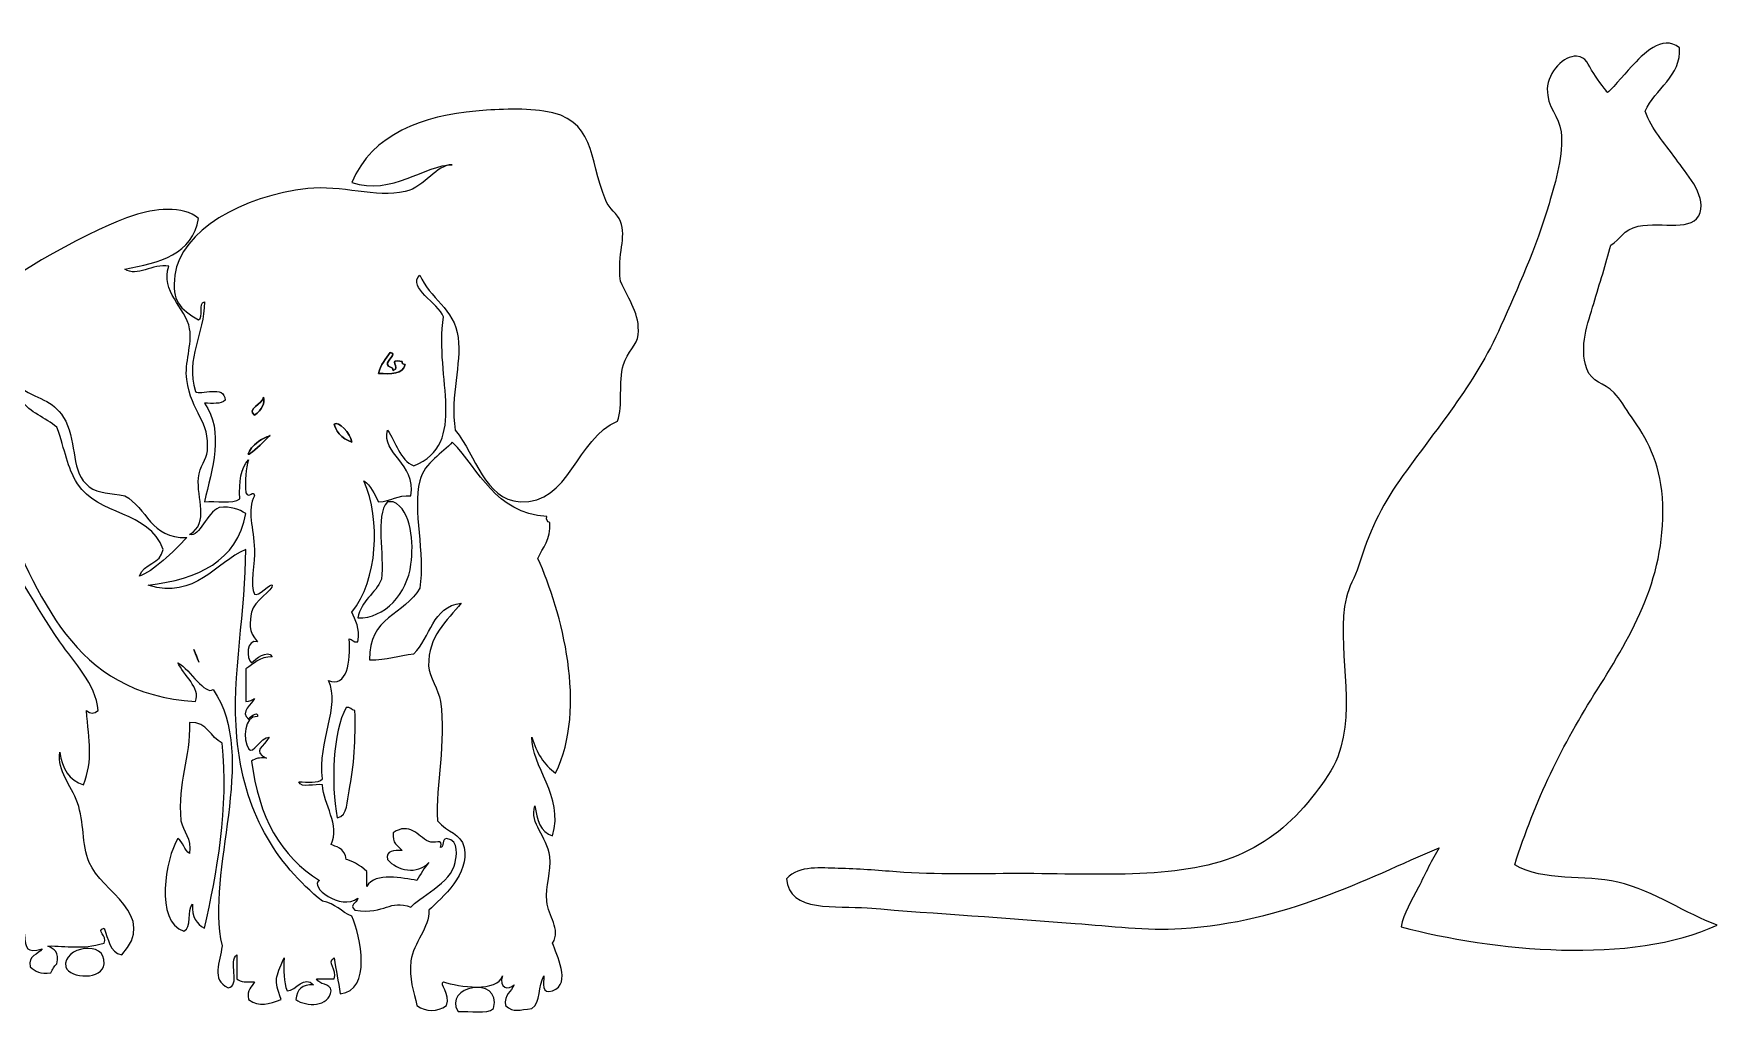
# Model space of a CAD drawing. Header units: centimetres. Extents: x -66 to 65, y -66 to 66.
# Drawn here: x 33.91 to 43.21, y -19.41 to -13.99 of the extents above; entities that cross this region are included whole.
import ezdxf

# ---------------------------------------------------------------- set-up
doc = ezdxf.new("R2010")
doc.units = ezdxf.units.CM
doc.header["$MEASUREMENT"] = 0
doc.layers.add('Layer 1', color=7, linetype='Continuous')

msp = doc.modelspace()

# ---------------------------------------------------------------- linework, layer by layer
at = {"layer": 'Layer 1'}
for points, knots in [([(43.00145, -14.06341), (43.01354, -14.2183), (42.86363, -14.29214), (42.81169, -14.41446), (42.81169, -14.41446), (42.84868, -14.51648), (42.9134, -14.58276), (42.98248, -14.68013), (42.98248, -14.68013), (43.03354, -14.75212), (43.14721, -14.87373), (43.1153, -14.97424), (43.1153, -14.97424), (43.08006, -15.08531), (42.90681, -15.02311), (42.77372, -15.05015), (42.77372, -15.05015), (42.68654, -15.0679), (42.67606, -15.12262), (42.62195, -15.1545), (42.62195, -15.1545), (42.59528, -15.25676), (42.55977, -15.36588), (42.52707, -15.47711), (42.52707, -15.47711), (42.49461, -15.58744), (42.44531, -15.71262), (42.4891, -15.83766), (42.4891, -15.83766), (42.51625, -15.91521), (42.5835, -15.91193), (42.64089, -15.97048), (42.64089, -15.97048), (42.66952, -15.99969), (42.7042, -16.05896), (42.73577, -16.1033), (42.73577, -16.1033), (42.81861, -16.21966), (42.89328, -16.35127), (42.90653, -16.54926), (42.90653, -16.54926), (42.93513, -16.97529), (42.74045, -17.30351), (42.54601, -17.61188), (42.54601, -17.61188), (42.35575, -17.91366), (42.2021, -18.22365), (42.09058, -18.57967), (42.09058, -18.57967), (42.25309, -18.67452), (42.47547, -18.63079), (42.65986, -18.67455), (42.65986, -18.67455), (42.86663, -18.72363), (43.03808, -18.85124), (43.21017, -18.91175), (43.21017, -18.91175), (42.74313, -19.13154), (41.96499, -19.05658), (41.4644, -18.92125), (41.4644, -18.92125), (41.47411, -18.84897), (41.52285, -18.77668), (41.55928, -18.703), (41.55928, -18.703), (41.59675, -18.62733), (41.63331, -18.55116), (41.67316, -18.4848), (41.67316, -18.4848), (41.2661, -18.65765), (40.82419, -18.89504), (40.24999, -18.93073), (40.24999, -18.93073), (40.05602, -18.94277), (39.85976, -18.91777), (39.66174, -18.90226), (39.66174, -18.90226), (39.27153, -18.87175), (38.91374, -18.84911), (38.51369, -18.81688), (38.51369, -18.81688), (38.3478, -18.80349), (38.08033, -18.84458), (38.06776, -18.65556), (38.06776, -18.65556), (38.13967, -18.57944), (38.26218, -18.59688), (38.3524, -18.59865), (38.3524, -18.59865), (38.46054, -18.60079), (38.56999, -18.6095), (38.67498, -18.61762), (38.67498, -18.61762), (38.89493, -18.63466), (39.12612, -18.62712), (39.34864, -18.62712), (39.34864, -18.62712), (39.80727, -18.62712), (40.26423, -18.66506), (40.59157, -18.51322), (40.59157, -18.51322), (40.75434, -18.43771), (40.87806, -18.32714), (40.99006, -18.18114), (40.99006, -18.18114), (41.03477, -18.12285), (41.08756, -18.0494), (41.11341, -17.98194), (41.11341, -17.98194), (41.22157, -17.69974), (41.09933, -17.36967), (41.16085, -17.09955), (41.16085, -17.09955), (41.17299, -17.04616), (41.20927, -16.98742), (41.22726, -16.92876), (41.22726, -16.92876), (41.28404, -16.7439), (41.35296, -16.59988), (41.45499, -16.45436), (41.45499, -16.45436), (41.65311, -16.17168), (41.86737, -15.93289), (42.01474, -15.60044), (42.01474, -15.60044), (42.10517, -15.3965), (42.20945, -15.1689), (42.28041, -14.92681), (42.28041, -14.92681), (42.31838, -14.79727), (42.36, -14.6532), (42.34682, -14.52827), (42.34682, -14.52827), (42.33751, -14.43995), (42.26782, -14.39434), (42.27094, -14.29107), (42.27094, -14.29107), (42.2738, -14.19627), (42.36476, -14.10499), (42.43223, -14.11081), (42.43223, -14.11081), (42.49123, -14.11592), (42.49232, -14.15375), (42.52714, -14.20572), (42.52714, -14.20572), (42.55193, -14.24274), (42.6003, -14.30981), (42.60305, -14.31007), (42.60305, -14.31007), (42.61477, -14.31126), (42.69272, -14.21249), (42.73587, -14.16772), (42.73587, -14.16772), (42.79925, -14.10191), (42.90228, -13.98575), (43.00145, -14.06341)], [0, 0, 0, 0, 0.025, 0.025, 0.025, 0.025, 0.05, 0.05, 0.05, 0.05, 0.075, 0.075, 0.075, 0.075, 0.1, 0.1, 0.1, 0.1, 0.125, 0.125, 0.125, 0.125, 0.15, 0.15, 0.15, 0.15, 0.175, 0.175, 0.175, 0.175, 0.2, 0.2, 0.2, 0.2, 0.225, 0.225, 0.225, 0.225, 0.25, 0.25, 0.25, 0.25, 0.275, 0.275, 0.275, 0.275, 0.3, 0.3, 0.3, 0.3, 0.325, 0.325, 0.325, 0.325, 0.35, 0.35, 0.35, 0.35, 0.375, 0.375, 0.375, 0.375, 0.4, 0.4, 0.4, 0.4, 0.425, 0.425, 0.425, 0.425, 0.45, 0.45, 0.45, 0.45, 0.475, 0.475, 0.475, 0.475, 0.5, 0.5, 0.5, 0.5, 0.525, 0.525, 0.525, 0.525, 0.55, 0.55, 0.55, 0.55, 0.575, 0.575, 0.575, 0.575, 0.6, 0.6, 0.6, 0.6, 0.625, 0.625, 0.625, 0.625, 0.65, 0.65, 0.65, 0.65, 0.675, 0.675, 0.675, 0.675, 0.7, 0.7, 0.7, 0.7, 0.725, 0.725, 0.725, 0.725, 0.75, 0.75, 0.75, 0.75, 0.775, 0.775, 0.775, 0.775, 0.8, 0.8, 0.8, 0.8, 0.825, 0.825, 0.825, 0.825, 0.85, 0.85, 0.85, 0.85, 0.875, 0.875, 0.875, 0.875, 0.9, 0.9, 0.9, 0.9, 0.925, 0.925, 0.925, 0.925, 0.95, 0.95, 0.95, 0.95, 1, 1, 1, 1]), ([(36.04206, -15.31965), (35.97102, -15.3908), (36.14506, -15.47171), (36.17247, -15.55034), (36.17247, -15.55034), (36.12204, -15.89041), (36.31294, -16.24974), (36.00946, -16.37425), (36.00946, -16.37425), (35.92821, -16.34107), (35.91275, -16.2414), (35.86277, -16.17655), (35.86277, -16.17655), (35.82988, -16.30868), (36.02136, -16.35655), (35.99324, -16.53911), (35.99324, -16.53911), (35.9173, -16.53377), (35.88439, -16.57192), (35.8138, -16.57202), (35.8138, -16.57202), (35.78956, -16.53067), (35.77319, -16.48119), (35.73233, -16.45669), (35.73233, -16.45669), (35.82909, -16.6759), (35.8079, -17.00409), (35.66706, -17.1817), (35.66706, -17.1817), (35.68452, -17.22996), (35.71339, -17.26679), (35.69963, -17.34651), (35.69963, -17.34651), (35.67336, -17.35117), (35.67166, -17.33093), (35.65076, -17.33005), (35.65076, -17.33005), (35.66351, -17.45626), (35.63785, -17.60106), (35.53665, -17.56071), (35.53665, -17.56071), (35.6074, -17.70343), (35.47656, -17.89874), (35.50403, -18.10451), (35.50403, -18.10451), (35.48032, -18.13007), (35.42063, -18.11912), (35.37359, -18.1211), (35.37359, -18.1211), (35.38568, -18.1583), (35.465, -18.12753), (35.50403, -18.13761), (35.50403, -18.13761), (35.5112, -18.24596), (35.60156, -18.35732), (35.55293, -18.4671), (35.55293, -18.4671), (35.56843, -18.47803), (35.63231, -18.4825), (35.63453, -18.54944), (35.63453, -18.54944), (35.65813, -18.55328), (35.71293, -18.57952), (35.74867, -18.61545), (35.74867, -18.61545), (35.74856, -18.64281), (35.74867, -18.67038), (35.74867, -18.69781), (35.74867, -18.69781), (35.79659, -18.6164), (35.9484, -18.65455), (36.02577, -18.66482), (36.02577, -18.66482), (36.04617, -18.63053), (36.06572, -18.59537), (36.09094, -18.56597), (36.09094, -18.56597), (36.0281, -18.63595), (35.91756, -18.61074), (35.86279, -18.54943), (35.86279, -18.54943), (35.85533, -18.49802), (35.89753, -18.49683), (35.94423, -18.50009), (35.94423, -18.50009), (35.92174, -18.47337), (35.88655, -18.45948), (35.89533, -18.40122), (35.89533, -18.40122), (35.98619, -18.34174), (36.02738, -18.41675), (36.09094, -18.45062), (36.09094, -18.45062), (36.11782, -18.46499), (36.17616, -18.42826), (36.15621, -18.48353), (36.15621, -18.48353), (36.17978, -18.47983), (36.16182, -18.43445), (36.18886, -18.43416), (36.18886, -18.43416), (36.26522, -18.44006), (36.2422, -18.53931), (36.23768, -18.56598), (36.23768, -18.56598), (36.219, -18.67763), (36.0266, -18.76526), (35.99326, -18.81321), (35.99326, -18.81321), (35.87108, -18.76598), (35.85785, -18.85422), (35.68343, -18.82961), (35.68343, -18.82961), (35.6506, -18.79606), (35.69065, -18.79738), (35.69965, -18.7637), (35.69965, -18.7637), (35.60519, -18.83538), (35.42562, -18.69665), (35.48777, -18.66485), (35.48777, -18.66485), (35.27404, -18.53483), (35.15096, -18.31314), (35.11275, -18.00572), (35.11275, -18.00572), (35.13175, -17.99188), (35.15646, -17.98397), (35.19424, -17.98924), (35.19424, -17.98924), (35.11404, -17.95228), (35.17874, -17.92317), (35.21056, -17.87391), (35.21056, -17.87391), (35.16018, -17.87335), (35.12312, -17.97099), (35.09645, -17.93984), (35.09645, -17.93984), (35.06314, -17.88563), (35.06928, -17.75429), (35.1454, -17.75852), (35.1454, -17.75852), (35.15043, -17.72502), (35.0983, -17.76191), (35.09645, -17.775), (35.09645, -17.775), (35.04266, -17.73534), (35.11725, -17.6874), (35.12907, -17.65964), (35.12907, -17.65964), (35.11589, -17.6684), (35.10261, -17.67681), (35.08012, -17.67615), (35.08012, -17.67615), (35.08012, -17.61575), (35.08012, -17.55534), (35.08012, -17.49483), (35.08012, -17.49483), (35.12626, -17.47001), (35.15547, -17.42821), (35.22683, -17.42895), (35.22683, -17.42895), (35.19945, -17.38651), (35.13335, -17.44292), (35.11272, -17.46192), (35.11272, -17.46192), (35.08068, -17.44414), (35.08486, -17.32524), (35.14534, -17.34654), (35.14534, -17.34654), (35.09308, -17.28701), (35.10171, -17.23782), (35.11272, -17.18173), (35.11272, -17.18173), (35.12497, -17.11992), (35.23318, -17.06068), (35.22683, -17.03346), (35.22683, -17.03346), (35.22305, -17.01716), (35.14354, -17.10289), (35.12907, -17.08288), (35.12907, -17.08288), (35.10055, -17.04354), (35.13206, -16.90053), (35.12907, -16.83573), (35.12907, -16.83573), (35.12354, -16.71997), (35.08547, -16.618), (35.12907, -16.53913), (35.12907, -16.53913), (35.11986, -16.5019), (35.10359, -16.55905), (35.08012, -16.52257), (35.08012, -16.52257), (35.07845, -16.45507), (35.07697, -16.38747), (35.09642, -16.34125), (35.09642, -16.34125), (35.05057, -16.38282), (35.04327, -16.46333), (35.0475, -16.55551), (35.0475, -16.55551), (35.00808, -16.58713), (34.9165, -16.56599), (34.85184, -16.57205), (34.85184, -16.57205), (34.89261, -16.39444), (34.96455, -16.18306), (34.85184, -16.02817), (34.85184, -16.02817), (34.89521, -16.02806), (34.94497, -16.03449), (34.96598, -16.01171), (34.96598, -16.01171), (34.96654, -15.92135), (34.82691, -15.98803), (34.80289, -15.96231), (34.80289, -15.96231), (34.74487, -15.77737), (34.85306, -15.64724), (34.85184, -15.46794), (34.85184, -15.46794), (34.8152, -15.47487), (34.85136, -15.55538), (34.81922, -15.56674), (34.81922, -15.56674), (34.7155, -15.50607), (34.67023, -15.46675), (34.68886, -15.31965), (34.68886, -15.31965), (34.71934, -15.07711), (35.06258, -14.88049), (35.42252, -14.84173), (35.42252, -14.84173), (35.60709, -14.82183), (35.80029, -14.89459), (35.96055, -14.85819), (35.96055, -14.85819), (36.07533, -14.83215), (36.13152, -14.70841), (36.22135, -14.70989), (36.22135, -14.70989), (36.07665, -14.70939), (35.88443, -14.8819), (35.66699, -14.80879), (35.66699, -14.80879), (35.7733, -14.5395), (36.06889, -14.43843), (36.35178, -14.41329), (36.35178, -14.41329), (36.44595, -14.40493), (36.60806, -14.39564), (36.72685, -14.41329), (36.72685, -14.41329), (37.01437, -14.45597), (36.97241, -14.6675), (37.06917, -14.90769), (37.06917, -14.90769), (37.08843, -14.95529), (37.13368, -14.98008), (37.15066, -15.02305), (37.15066, -15.02305), (37.18675, -15.11391), (37.13053, -15.1986), (37.15066, -15.35259), (37.15066, -15.35259), (37.19831, -15.46334), (37.2588, -15.53298), (37.24845, -15.64921), (37.24845, -15.64921), (37.24353, -15.70501), (37.18651, -15.74515), (37.16696, -15.81399), (37.16696, -15.81399), (37.13799, -15.9158), (37.16529, -16.03703), (37.13442, -16.1271), (37.13442, -16.1271), (36.90757, -16.22097), (36.86751, -16.58951), (36.59634, -16.57205), (36.59634, -16.57205), (36.39684, -16.55919), (36.35536, -16.32011), (36.23759, -16.17658), (36.23759, -16.17658), (36.20878, -15.98039), (36.27286, -15.81259), (36.25399, -15.66567), (36.25399, -15.66567), (36.23301, -15.50301), (36.09365, -15.44869), (36.04206, -15.31965)], [0, 0, 0, 0, 0.0135135, 0.0135135, 0.0135135, 0.0135135, 0.027027, 0.027027, 0.027027, 0.027027, 0.0405405, 0.0405405, 0.0405405, 0.0405405, 0.0540541, 0.0540541, 0.0540541, 0.0540541, 0.0675676, 0.0675676, 0.0675676, 0.0675676, 0.0810811, 0.0810811, 0.0810811, 0.0810811, 0.0945946, 0.0945946, 0.0945946, 0.0945946, 0.1081081, 0.1081081, 0.1081081, 0.1081081, 0.1216216, 0.1216216, 0.1216216, 0.1216216, 0.1351351, 0.1351351, 0.1351351, 0.1351351, 0.1486486, 0.1486486, 0.1486486, 0.1486486, 0.1621622, 0.1621622, 0.1621622, 0.1621622, 0.1756757, 0.1756757, 0.1756757, 0.1756757, 0.1891892, 0.1891892, 0.1891892, 0.1891892, 0.2027027, 0.2027027, 0.2027027, 0.2027027, 0.2162162, 0.2162162, 0.2162162, 0.2162162, 0.2297297, 0.2297297, 0.2297297, 0.2297297, 0.2432432, 0.2432432, 0.2432432, 0.2432432, 0.2567568, 0.2567568, 0.2567568, 0.2567568, 0.2702703, 0.2702703, 0.2702703, 0.2702703, 0.2837838, 0.2837838, 0.2837838, 0.2837838, 0.2972973, 0.2972973, 0.2972973, 0.2972973, 0.3108108, 0.3108108, 0.3108108, 0.3108108, 0.3243243, 0.3243243, 0.3243243, 0.3243243, 0.3378378, 0.3378378, 0.3378378, 0.3378378, 0.3513514, 0.3513514, 0.3513514, 0.3513514, 0.3648649, 0.3648649, 0.3648649, 0.3648649, 0.3783784, 0.3783784, 0.3783784, 0.3783784, 0.3918919, 0.3918919, 0.3918919, 0.3918919, 0.4054054, 0.4054054, 0.4054054, 0.4054054, 0.4189189, 0.4189189, 0.4189189, 0.4189189, 0.4324324, 0.4324324, 0.4324324, 0.4324324, 0.4459459, 0.4459459, 0.4459459, 0.4459459, 0.4594595, 0.4594595, 0.4594595, 0.4594595, 0.472973, 0.472973, 0.472973, 0.472973, 0.4864865, 0.4864865, 0.4864865, 0.4864865, 0.5, 0.5, 0.5, 0.5, 0.5135135, 0.5135135, 0.5135135, 0.5135135, 0.527027, 0.527027, 0.527027, 0.527027, 0.5405405, 0.5405405, 0.5405405, 0.5405405, 0.5540541, 0.5540541, 0.5540541, 0.5540541, 0.5675676, 0.5675676, 0.5675676, 0.5675676, 0.5810811, 0.5810811, 0.5810811, 0.5810811, 0.5945946, 0.5945946, 0.5945946, 0.5945946, 0.6081081, 0.6081081, 0.6081081, 0.6081081, 0.6216216, 0.6216216, 0.6216216, 0.6216216, 0.6351351, 0.6351351, 0.6351351, 0.6351351, 0.6486486, 0.6486486, 0.6486486, 0.6486486, 0.6621622, 0.6621622, 0.6621622, 0.6621622, 0.6756757, 0.6756757, 0.6756757, 0.6756757, 0.6891892, 0.6891892, 0.6891892, 0.6891892, 0.7027027, 0.7027027, 0.7027027, 0.7027027, 0.7162162, 0.7162162, 0.7162162, 0.7162162, 0.7297297, 0.7297297, 0.7297297, 0.7297297, 0.7432432, 0.7432432, 0.7432432, 0.7432432, 0.7567568, 0.7567568, 0.7567568, 0.7567568, 0.7702703, 0.7702703, 0.7702703, 0.7702703, 0.7837838, 0.7837838, 0.7837838, 0.7837838, 0.7972973, 0.7972973, 0.7972973, 0.7972973, 0.8108108, 0.8108108, 0.8108108, 0.8108108, 0.8243243, 0.8243243, 0.8243243, 0.8243243, 0.8378378, 0.8378378, 0.8378378, 0.8378378, 0.8513514, 0.8513514, 0.8513514, 0.8513514, 0.8648649, 0.8648649, 0.8648649, 0.8648649, 0.8783784, 0.8783784, 0.8783784, 0.8783784, 0.8918919, 0.8918919, 0.8918919, 0.8918919, 0.9054054, 0.9054054, 0.9054054, 0.9054054, 0.9189189, 0.9189189, 0.9189189, 0.9189189, 0.9324324, 0.9324324, 0.9324324, 0.9324324, 0.9459459, 0.9459459, 0.9459459, 0.9459459, 0.9594595, 0.9594595, 0.9594595, 0.9594595, 0.972973, 0.972973, 0.972973, 0.972973, 1, 1, 1, 1]), ([(34.41167, -15.28671), (34.48102, -15.33418), (34.5637, -15.25417), (34.65617, -15.27015), (34.65617, -15.27015), (34.60421, -15.41141), (34.7492, -15.49621), (34.77036, -15.61623), (34.77036, -15.61623), (34.78571, -15.70301), (34.74131, -15.80713), (34.75404, -15.89642), (34.75404, -15.89642), (34.78092, -16.08605), (34.88459, -16.12592), (34.86818, -16.29192), (34.86818, -16.29192), (34.86347, -16.33981), (34.82545, -16.37648), (34.81921, -16.44019), (34.81921, -16.44019), (34.80815, -16.55274), (34.88057, -16.68895), (34.77034, -16.75332), (34.77034, -16.75332), (34.82667, -16.77126), (34.86435, -16.62891), (34.93332, -16.60497), (34.93332, -16.60497), (35.00148, -16.59656), (35.04381, -16.61412), (35.08008, -16.63791), (35.08008, -16.63791), (35.03243, -16.90289), (34.81748, -16.9988), (34.54208, -17.03341), (34.54208, -17.03341), (34.80217, -17.11488), (34.91617, -16.9063), (35.08008, -16.83569), (35.08008, -16.83569), (35.08363, -17.16589), (35.00063, -17.52628), (35.03113, -17.87384), (35.03113, -17.87384), (35.0673, -18.28379), (35.24653, -18.5725), (35.50397, -18.78014), (35.50397, -18.78014), (35.57565, -18.79011), (35.60811, -18.83972), (35.66698, -18.86256), (35.66698, -18.86256), (35.71267, -18.97178), (35.78059, -19.27729), (35.60187, -19.29097), (35.60187, -19.29097), (35.59306, -19.22297), (35.57793, -19.16135), (35.56917, -19.09322), (35.56917, -19.09322), (35.52088, -19.11719), (35.59073, -19.15751), (35.56917, -19.2086), (35.56917, -19.2086), (35.53663, -19.2086), (35.50398, -19.2086), (35.47133, -19.2086), (35.47133, -19.2086), (35.48432, -19.24495), (35.54801, -19.23003), (35.55287, -19.27451), (35.55287, -19.27451), (35.5411, -19.36574), (35.41423, -19.36407), (35.35718, -19.32391), (35.35718, -19.32391), (35.36136, -19.26769), (35.39216, -19.23834), (35.45508, -19.2416), (35.45508, -19.2416), (35.40399, -19.18572), (35.35848, -19.27486), (35.30839, -19.27451), (35.30839, -19.27451), (35.28886, -19.22826), (35.2904, -19.16074), (35.29207, -19.09319), (35.29207, -19.09319), (35.24474, -19.20868), (35.23402, -19.20585), (35.27569, -19.32391), (35.27569, -19.32391), (35.20737, -19.34656), (35.1571, -19.3669), (35.09641, -19.32391), (35.09641, -19.32391), (35.08358, -19.26697), (35.11456, -19.25432), (35.12903, -19.22509), (35.12903, -19.22509), (35.08879, -19.22721), (35.05053, -19.22752), (35.03116, -19.20861), (35.03116, -19.20861), (35.03116, -19.16464), (35.03116, -19.12074), (35.03116, -19.07672), (35.03116, -19.07672), (34.98237, -19.10429), (35.05373, -19.25344), (34.98229, -19.25807), (34.98229, -19.25807), (34.88752, -19.21388), (34.93866, -19.11763), (34.94967, -19.02738), (34.94967, -19.02738), (34.85241, -18.61251), (35.1553, -17.98503), (34.90077, -17.61017), (34.90077, -17.61017), (34.85497, -17.6425), (34.777, -17.50407), (34.70508, -17.4619), (34.70508, -17.4619), (34.7354, -17.52876), (34.83258, -17.60186), (34.80287, -17.67613), (34.80287, -17.67613), (34.11982, -17.63599), (33.94065, -17.08651), (33.71054, -16.58851), (33.71054, -16.58851), (33.68273, -16.65558), (33.76552, -16.75237), (33.77576, -16.83574), (33.77576, -16.83574), (33.68564, -16.87254), (33.63463, -16.74023), (33.56388, -16.70392), (33.56388, -16.70392), (33.78684, -16.86463), (33.88305, -17.09823), (34.05294, -17.34654), (34.05294, -17.34654), (34.13618, -17.4683), (34.2505, -17.57382), (34.26487, -17.72564), (34.26487, -17.72564), (34.24074, -17.74472), (34.22381, -17.74464), (34.19968, -17.72564), (34.19968, -17.72564), (34.21463, -17.89894), (34.23889, -17.99504), (34.18333, -18.13762), (34.18333, -18.13762), (34.10549, -18.11198), (34.06535, -18.04803), (34.05294, -17.95627), (34.05294, -17.95627), (34.03955, -18.0638), (34.11371, -18.1328), (34.15076, -18.23641), (34.15076, -18.23641), (34.18886, -18.34301), (34.17349, -18.46379), (34.21593, -18.56598), (34.21593, -18.56598), (34.28261, -18.72626), (34.59963, -18.85575), (34.39534, -19.07678), (34.39534, -19.07678), (34.32607, -19.06437), (34.32263, -18.9855), (34.29747, -18.92851), (34.29747, -18.92851), (34.24963, -18.94251), (34.31866, -18.96997), (34.29747, -19.0109), (34.29747, -19.0109), (34.16954, -19.04924), (34.09371, -19.0254), (33.98767, -19.02741), (33.98767, -19.02741), (34.0191, -19.045), (34.05435, -19.05892), (34.03662, -19.12631), (34.03662, -19.12631), (34.02143, -19.13832), (34.01196, -19.15618), (34.0041, -19.17565), (34.0041, -19.17565), (33.94449, -19.18639), (33.91721, -19.16456), (33.88993, -19.14279), (33.88993, -19.14279), (33.87615, -19.07387), (33.93412, -19.07746), (33.95515, -19.04389), (33.95515, -19.04389), (33.8667, -19.06424), (33.86538, -19.04696), (33.85728, -18.96147), (33.85728, -18.96147), (33.82971, -19.01595), (33.82053, -19.08908), (33.75946, -19.10974), (33.75946, -19.10974), (33.58211, -19.02227), (33.66522, -18.82119), (33.64537, -18.68133), (33.64537, -18.68133), (33.63574, -18.61331), (33.58957, -18.55002), (33.58012, -18.4835), (33.58012, -18.4835), (33.56311, -18.36393), (33.59613, -18.23775), (33.58012, -18.08811), (33.58012, -18.08811), (33.5689, -17.98352), (33.54027, -17.89303), (33.53117, -17.74201), (33.53117, -17.74201), (33.51215, -17.42382), (33.33718, -17.15905), (33.30297, -16.88513), (33.30297, -16.88513), (33.27543, -16.66539), (33.32197, -16.3975), (33.33557, -16.16004), (33.33557, -16.16004), (33.34081, -16.06876), (33.31387, -15.92565), (33.33557, -15.84693), (33.33557, -15.84693), (33.36531, -15.73895), (33.48323, -15.67421), (33.59648, -15.61621), (33.59648, -15.61621), (33.63807, -15.78835), (33.80608, -15.83275), (33.84101, -16.01168), (33.84101, -16.01168), (33.88742, -16.08002), (33.97402, -16.10794), (34.03662, -16.16001), (34.03662, -16.16001), (34.08469, -16.29093), (34.09139, -16.38001), (34.15076, -16.47312), (34.15076, -16.47312), (34.26501, -16.65219), (34.54552, -16.61922), (34.6236, -16.83568), (34.6236, -16.83568), (34.61286, -16.91815), (34.51311, -16.91072), (34.49316, -16.98395), (34.49316, -16.98395), (34.56214, -16.96008), (34.68493, -16.8484), (34.75396, -16.76969), (34.75396, -16.76969), (34.55518, -16.77832), (34.53547, -16.60607), (34.41159, -16.53905), (34.41159, -16.53905), (34.33256, -16.52402), (34.2675, -16.52783), (34.2159, -16.48957), (34.2159, -16.48957), (34.11142, -16.41205), (34.15002, -16.25383), (34.08551, -16.12701), (34.08551, -16.12701), (34.02762, -16.01321), (33.94486, -16.01297), (33.84098, -15.94574), (33.84098, -15.94574), (33.85222, -15.71523), (33.55264, -15.71799), (33.66165, -15.46785), (33.66165, -15.46785), (33.72153, -15.33037), (34.27739, -15.0501), (34.46043, -14.98993), (34.46043, -14.98993), (34.57013, -14.95389), (34.73581, -14.93315), (34.81915, -15.00636), (34.81915, -15.00636), (34.78891, -15.20654), (34.60373, -15.25004), (34.41167, -15.28671)], [0, 0, 0, 0, 0.0133333, 0.0133333, 0.0133333, 0.0133333, 0.0266667, 0.0266667, 0.0266667, 0.0266667, 0.04, 0.04, 0.04, 0.04, 0.0533333, 0.0533333, 0.0533333, 0.0533333, 0.0666667, 0.0666667, 0.0666667, 0.0666667, 0.08, 0.08, 0.08, 0.08, 0.0933333, 0.0933333, 0.0933333, 0.0933333, 0.1066667, 0.1066667, 0.1066667, 0.1066667, 0.12, 0.12, 0.12, 0.12, 0.1333333, 0.1333333, 0.1333333, 0.1333333, 0.1466667, 0.1466667, 0.1466667, 0.1466667, 0.16, 0.16, 0.16, 0.16, 0.1733333, 0.1733333, 0.1733333, 0.1733333, 0.1866667, 0.1866667, 0.1866667, 0.1866667, 0.2, 0.2, 0.2, 0.2, 0.2133333, 0.2133333, 0.2133333, 0.2133333, 0.2266667, 0.2266667, 0.2266667, 0.2266667, 0.24, 0.24, 0.24, 0.24, 0.2533333, 0.2533333, 0.2533333, 0.2533333, 0.2666667, 0.2666667, 0.2666667, 0.2666667, 0.28, 0.28, 0.28, 0.28, 0.2933333, 0.2933333, 0.2933333, 0.2933333, 0.3066667, 0.3066667, 0.3066667, 0.3066667, 0.32, 0.32, 0.32, 0.32, 0.3333333, 0.3333333, 0.3333333, 0.3333333, 0.3466667, 0.3466667, 0.3466667, 0.3466667, 0.36, 0.36, 0.36, 0.36, 0.3733333, 0.3733333, 0.3733333, 0.3733333, 0.3866667, 0.3866667, 0.3866667, 0.3866667, 0.4, 0.4, 0.4, 0.4, 0.4133333, 0.4133333, 0.4133333, 0.4133333, 0.4266667, 0.4266667, 0.4266667, 0.4266667, 0.44, 0.44, 0.44, 0.44, 0.4533333, 0.4533333, 0.4533333, 0.4533333, 0.4666667, 0.4666667, 0.4666667, 0.4666667, 0.48, 0.48, 0.48, 0.48, 0.4933333, 0.4933333, 0.4933333, 0.4933333, 0.5066667, 0.5066667, 0.5066667, 0.5066667, 0.52, 0.52, 0.52, 0.52, 0.5333333, 0.5333333, 0.5333333, 0.5333333, 0.5466667, 0.5466667, 0.5466667, 0.5466667, 0.56, 0.56, 0.56, 0.56, 0.5733333, 0.5733333, 0.5733333, 0.5733333, 0.5866667, 0.5866667, 0.5866667, 0.5866667, 0.6, 0.6, 0.6, 0.6, 0.6133333, 0.6133333, 0.6133333, 0.6133333, 0.6266667, 0.6266667, 0.6266667, 0.6266667, 0.64, 0.64, 0.64, 0.64, 0.6533333, 0.6533333, 0.6533333, 0.6533333, 0.6666667, 0.6666667, 0.6666667, 0.6666667, 0.68, 0.68, 0.68, 0.68, 0.6933333, 0.6933333, 0.6933333, 0.6933333, 0.7066667, 0.7066667, 0.7066667, 0.7066667, 0.72, 0.72, 0.72, 0.72, 0.7333333, 0.7333333, 0.7333333, 0.7333333, 0.7466667, 0.7466667, 0.7466667, 0.7466667, 0.76, 0.76, 0.76, 0.76, 0.7733333, 0.7733333, 0.7733333, 0.7733333, 0.7866667, 0.7866667, 0.7866667, 0.7866667, 0.8, 0.8, 0.8, 0.8, 0.8133333, 0.8133333, 0.8133333, 0.8133333, 0.8266667, 0.8266667, 0.8266667, 0.8266667, 0.84, 0.84, 0.84, 0.84, 0.8533333, 0.8533333, 0.8533333, 0.8533333, 0.8666667, 0.8666667, 0.8666667, 0.8666667, 0.88, 0.88, 0.88, 0.88, 0.8933333, 0.8933333, 0.8933333, 0.8933333, 0.9066667, 0.9066667, 0.9066667, 0.9066667, 0.92, 0.92, 0.92, 0.92, 0.9333333, 0.9333333, 0.9333333, 0.9333333, 0.9466667, 0.9466667, 0.9466667, 0.9466667, 0.96, 0.96, 0.96, 0.96, 0.9733333, 0.9733333, 0.9733333, 0.9733333, 1, 1, 1, 1]), ([(35.81378, -15.86342), (35.88236, -15.86683), (35.95007, -15.86935), (35.9606, -15.81397), (35.9606, -15.81397), (35.95057, -15.81302), (35.94129, -15.81151), (35.94422, -15.79754), (35.94422, -15.79754), (35.85736, -15.7801), (35.94022, -15.8322), (35.89532, -15.84694), (35.89532, -15.84694), (35.89516, -15.82522), (35.8668, -15.83186), (35.86278, -15.81397), (35.86278, -15.81397), (35.86032, -15.79204), (35.91755, -15.75264), (35.879, -15.74809), (35.879, -15.74809), (35.85256, -15.7818), (35.82603, -15.81543), (35.81378, -15.86342)], [0, 0, 0, 0, 0.1428571, 0.1428571, 0.1428571, 0.1428571, 0.2857143, 0.2857143, 0.2857143, 0.2857143, 0.4285714, 0.4285714, 0.4285714, 0.4285714, 0.5714286, 0.5714286, 0.5714286, 0.5714286, 0.7142857, 0.7142857, 0.7142857, 0.7142857, 1, 1, 1, 1]), ([(35.12906, -16.09411), (35.17288, -16.06509), (35.18632, -16.02246), (35.17796, -15.99524), (35.17796, -15.99524), (35.17573, -16.0327), (35.07977, -16.05905), (35.12906, -16.09411)], [0, 0, 0, 0, 0.3333333, 0.3333333, 0.3333333, 0.3333333, 1, 1, 1, 1]), ([(35.11274, -16.27535), (35.03077, -16.39071), (35.24715, -16.17468), (35.21056, -16.2095), (35.21056, -16.2095), (35.17288, -16.21653), (35.12581, -16.2571), (35.11274, -16.27535)], [0, 0, 0, 0, 0.3333333, 0.3333333, 0.3333333, 0.3333333, 1, 1, 1, 1]), ([(35.66704, -16.24241), (35.65976, -16.19426), (35.58994, -16.12369), (35.56922, -16.14361), (35.56922, -16.14361), (35.57187, -16.17023), (35.60872, -16.22627), (35.66704, -16.24241)], [0, 0, 0, 0, 0.3333333, 0.3333333, 0.3333333, 0.3333333, 1, 1, 1, 1]), ([(36.7594, -16.68739), (36.76689, -16.78285), (36.72069, -16.82405), (36.69418, -16.88514), (36.69418, -16.88514), (36.82631, -17.18208), (36.96924, -17.70942), (36.79197, -18.07161), (36.79197, -18.07161), (36.72749, -18.02695), (36.68627, -17.95877), (36.66161, -17.87386), (36.66161, -17.87386), (36.6556, -18.03094), (36.83957, -18.19901), (36.77572, -18.41768), (36.77572, -18.41768), (36.70643, -18.39971), (36.6892, -18.32936), (36.67788, -18.25287), (36.67788, -18.25287), (36.64594, -18.35264), (36.74543, -18.41937), (36.75937, -18.53298), (36.75937, -18.53298), (36.76961, -18.61556), (36.73611, -18.69604), (36.7431, -18.78015), (36.7431, -18.78015), (36.74998, -18.86344), (36.82486, -18.93374), (36.77572, -19.01089), (36.77572, -19.01089), (36.79392, -19.07616), (36.88364, -19.23314), (36.77572, -19.27457), (36.77572, -19.27457), (36.71158, -19.29539), (36.72722, -19.23562), (36.72685, -19.19218), (36.72685, -19.19218), (36.69714, -19.24457), (36.7096, -19.33958), (36.66158, -19.37347), (36.66158, -19.37347), (36.58752, -19.37823), (36.56392, -19.39763), (36.51487, -19.35707), (36.51487, -19.35707), (36.50759, -19.29476), (36.54702, -19.27963), (36.56366, -19.24169), (36.56366, -19.24169), (36.5322, -19.27503), (36.47719, -19.25915), (36.49855, -19.19221), (36.49855, -19.19221), (36.47458, -19.2837), (36.25495, -19.255), (36.17242, -19.22518), (36.17242, -19.22518), (36.14673, -19.23642), (36.21489, -19.29077), (36.1888, -19.35707), (36.1888, -19.35707), (36.13517, -19.39152), (36.07939, -19.39152), (36.02571, -19.35707), (36.02571, -19.35707), (36.00978, -19.28272), (35.98039, -19.2079), (35.99319, -19.10976), (35.99319, -19.10976), (36.00629, -19.0084), (36.0973, -18.92513), (36.09087, -18.82959), (36.09087, -18.82959), (36.16831, -18.7594), (36.31897, -18.62734), (36.28656, -18.48351), (36.28656, -18.48351), (36.26772, -18.3999), (36.19732, -18.40564), (36.13982, -18.33529), (36.13982, -18.33529), (36.12905, -18.13484), (36.18771, -17.89947), (36.15612, -17.67611), (36.15612, -17.67611), (36.14678, -17.60983), (36.09328, -17.54175), (36.09085, -17.47833), (36.09085, -17.47833), (36.08495, -17.31667), (36.19353, -17.22954), (36.27021, -17.13231), (36.27021, -17.13231), (36.10995, -17.15147), (36.10164, -17.32442), (36.00938, -17.41242), (36.00938, -17.41242), (35.92466, -17.4202), (35.86137, -17.44959), (35.7648, -17.44531), (35.7648, -17.44531), (35.75562, -17.21078), (35.96146, -17.19369), (36.042, -17.04989), (36.042, -17.04989), (36.07312, -16.85579), (35.99985, -16.62116), (36.042, -16.45667), (36.042, -16.45667), (36.06901, -16.35142), (36.16998, -16.30575), (36.22133, -16.24238), (36.22133, -16.24238), (36.37474, -16.4005), (36.45488, -16.63264), (36.74306, -16.65439), (36.74306, -16.65439), (36.74048, -16.67358), (36.74678, -16.68376), (36.7594, -16.68739)], [0, 0, 0, 0, 0.03125, 0.03125, 0.03125, 0.03125, 0.0625, 0.0625, 0.0625, 0.0625, 0.09375, 0.09375, 0.09375, 0.09375, 0.125, 0.125, 0.125, 0.125, 0.15625, 0.15625, 0.15625, 0.15625, 0.1875, 0.1875, 0.1875, 0.1875, 0.21875, 0.21875, 0.21875, 0.21875, 0.25, 0.25, 0.25, 0.25, 0.28125, 0.28125, 0.28125, 0.28125, 0.3125, 0.3125, 0.3125, 0.3125, 0.34375, 0.34375, 0.34375, 0.34375, 0.375, 0.375, 0.375, 0.375, 0.40625, 0.40625, 0.40625, 0.40625, 0.4375, 0.4375, 0.4375, 0.4375, 0.46875, 0.46875, 0.46875, 0.46875, 0.5, 0.5, 0.5, 0.5, 0.53125, 0.53125, 0.53125, 0.53125, 0.5625, 0.5625, 0.5625, 0.5625, 0.59375, 0.59375, 0.59375, 0.59375, 0.625, 0.625, 0.625, 0.625, 0.65625, 0.65625, 0.65625, 0.65625, 0.6875, 0.6875, 0.6875, 0.6875, 0.71875, 0.71875, 0.71875, 0.71875, 0.75, 0.75, 0.75, 0.75, 0.78125, 0.78125, 0.78125, 0.78125, 0.8125, 0.8125, 0.8125, 0.8125, 0.84375, 0.84375, 0.84375, 0.84375, 0.875, 0.875, 0.875, 0.875, 0.90625, 0.90625, 0.90625, 0.90625, 0.9375, 0.9375, 0.9375, 0.9375, 1, 1, 1, 1]), ([(35.89532, -16.57203), (35.99869, -16.6214), (36.00838, -16.80214), (35.99322, -16.91805), (35.99322, -16.91805), (35.97171, -17.08119), (35.84815, -17.21814), (35.69961, -17.21467), (35.69961, -17.21467), (35.71726, -17.11709), (35.79684, -17.08222), (35.83013, -17.00046), (35.83013, -17.00046), (35.84746, -16.86423), (35.79266, -16.65491), (35.86275, -16.57202), (35.86275, -16.57202), (35.8736, -16.57203), (35.88442, -16.57203), (35.89532, -16.57203)], [0, 0, 0, 0, 0.1666667, 0.1666667, 0.1666667, 0.1666667, 0.3333333, 0.3333333, 0.3333333, 0.3333333, 0.5, 0.5, 0.5, 0.5, 0.6666667, 0.6666667, 0.6666667, 0.6666667, 1, 1, 1, 1]), ([(34.80294, -17.41245), (34.8612, -17.5553), (34.76391, -17.31675), (34.80294, -17.41245), (34.80294, -17.41245), (34.80294, -17.41245), (34.80294, -17.41245), (34.80294, -17.41245)], [0, 0, 0, 0, 0.3333333, 0.3333333, 0.3333333, 0.3333333, 1, 1, 1, 1]), ([(35.63449, -17.70908), (35.66079, -17.70437), (35.66254, -17.72464), (35.68339, -17.72559), (35.68339, -17.72559), (35.6885, -17.88074), (35.67942, -18.03634), (35.65077, -18.17049), (35.65077, -18.17049), (35.63931, -18.22396), (35.64588, -18.30691), (35.58552, -18.31876), (35.58552, -18.31876), (35.5498, -18.12468), (35.56144, -17.84698), (35.63449, -17.70908)], [0, 0, 0, 0, 0.2, 0.2, 0.2, 0.2, 0.4, 0.4, 0.4, 0.4, 0.6, 0.6, 0.6, 0.6, 1, 1, 1, 1]), ([(34.77037, -17.79141), (34.87099, -17.78863), (34.88369, -17.87467), (34.94968, -17.90682), (34.94968, -17.90682), (34.98871, -18.26091), (34.9205, -18.63027), (34.85186, -18.92848), (34.85186, -18.92848), (34.80913, -18.90581), (34.78127, -18.86802), (34.78667, -18.79669), (34.78667, -18.79669), (34.75201, -18.82759), (34.78627, -18.92814), (34.7377, -18.94496), (34.7377, -18.94496), (34.57662, -18.89273), (34.63713, -18.54229), (34.70513, -18.43413), (34.70513, -18.43413), (34.73577, -18.45262), (34.73979, -18.498), (34.77038, -18.51655), (34.77038, -18.51655), (34.77998, -18.4299), (34.73731, -18.39611), (34.72143, -18.33528), (34.72143, -18.33528), (34.703, -18.11886), (34.77362, -17.99252), (34.77037, -17.79141)], [0, 0, 0, 0, 0.1111111, 0.1111111, 0.1111111, 0.1111111, 0.2222222, 0.2222222, 0.2222222, 0.2222222, 0.3333333, 0.3333333, 0.3333333, 0.3333333, 0.4444444, 0.4444444, 0.4444444, 0.4444444, 0.5555556, 0.5555556, 0.5555556, 0.5555556, 0.6666667, 0.6666667, 0.6666667, 0.6666667, 0.7777778, 0.7777778, 0.7777778, 0.7777778, 1, 1, 1, 1]), ([(34.29753, -19.12632), (34.2907, -19.21485), (34.11036, -19.2103), (34.0856, -19.1428), (34.0856, -19.1428), (34.06514, -19.03141), (34.31105, -18.99048), (34.29753, -19.12632)], [0, 0, 0, 0, 0.3333333, 0.3333333, 0.3333333, 0.3333333, 1, 1, 1, 1]), ([(36.44965, -19.37346), (36.41023, -19.40502), (36.31871, -19.38386), (36.25404, -19.38992), (36.25404, -19.38992), (36.16348, -19.25326), (36.49386, -19.18077), (36.44965, -19.37346)], [0, 0, 0, 0, 0.3333333, 0.3333333, 0.3333333, 0.3333333, 1, 1, 1, 1])]:
    msp.add_open_spline(points, degree=3, knots=knots, dxfattribs=at)
at = {"layer": 'Layer 1', "color": 7}
for points, knots in [([(35.879, -15.74806), (35.91755, -15.75261), (35.86032, -15.79201), (35.86278, -15.81394), (35.86278, -15.81394), (35.8668, -15.83183), (35.89519, -15.82518), (35.89532, -15.84691), (35.89532, -15.84691), (35.94019, -15.83215), (35.85733, -15.78008), (35.94422, -15.79751), (35.94422, -15.79751), (35.94128, -15.81148), (35.95057, -15.81299), (35.9606, -15.81394), (35.9606, -15.81394), (35.9501, -15.86932), (35.88236, -15.8668), (35.81378, -15.86339), (35.81378, -15.86339), (35.82603, -15.81543), (35.85256, -15.7818), (35.879, -15.74806)], [0, 0, 0, 0, 0.1428571, 0.1428571, 0.1428571, 0.1428571, 0.2857143, 0.2857143, 0.2857143, 0.2857143, 0.4285714, 0.4285714, 0.4285714, 0.4285714, 0.5714286, 0.5714286, 0.5714286, 0.5714286, 0.7142857, 0.7142857, 0.7142857, 0.7142857, 1, 1, 1, 1]), ([(35.17796, -15.99524), (35.18632, -16.02247), (35.17291, -16.06512), (35.12906, -16.09411), (35.12906, -16.09411), (35.07977, -16.05905), (35.17573, -16.0327), (35.17796, -15.99524)], [0, 0, 0, 0, 0.3333333, 0.3333333, 0.3333333, 0.3333333, 1, 1, 1, 1]), ([(35.21055, -16.2095), (35.24714, -16.17471), (35.03077, -16.39074), (35.11273, -16.27535), (35.11273, -16.27535), (35.12581, -16.2571), (35.17288, -16.21653), (35.21055, -16.2095)], [0, 0, 0, 0, 0.3333333, 0.3333333, 0.3333333, 0.3333333, 1, 1, 1, 1]), ([(35.56922, -16.14359), (35.58994, -16.12367), (35.65976, -16.19423), (35.66704, -16.24239), (35.66704, -16.24239), (35.60872, -16.22627), (35.57187, -16.17023), (35.56922, -16.14359)], [0, 0, 0, 0, 0.3333333, 0.3333333, 0.3333333, 0.3333333, 1, 1, 1, 1]), ([(34.80294, -17.41245), (34.76391, -17.31675), (34.8612, -17.5553), (34.80294, -17.41245), (34.80294, -17.41245), (34.80294, -17.41245), (34.80294, -17.41245), (34.80294, -17.41245)], [0, 0, 0, 0, 0.3333333, 0.3333333, 0.3333333, 0.3333333, 1, 1, 1, 1])]:
    msp.add_open_spline(points, degree=3, knots=knots, dxfattribs=at)

doc.saveas('drawing.dxf')
